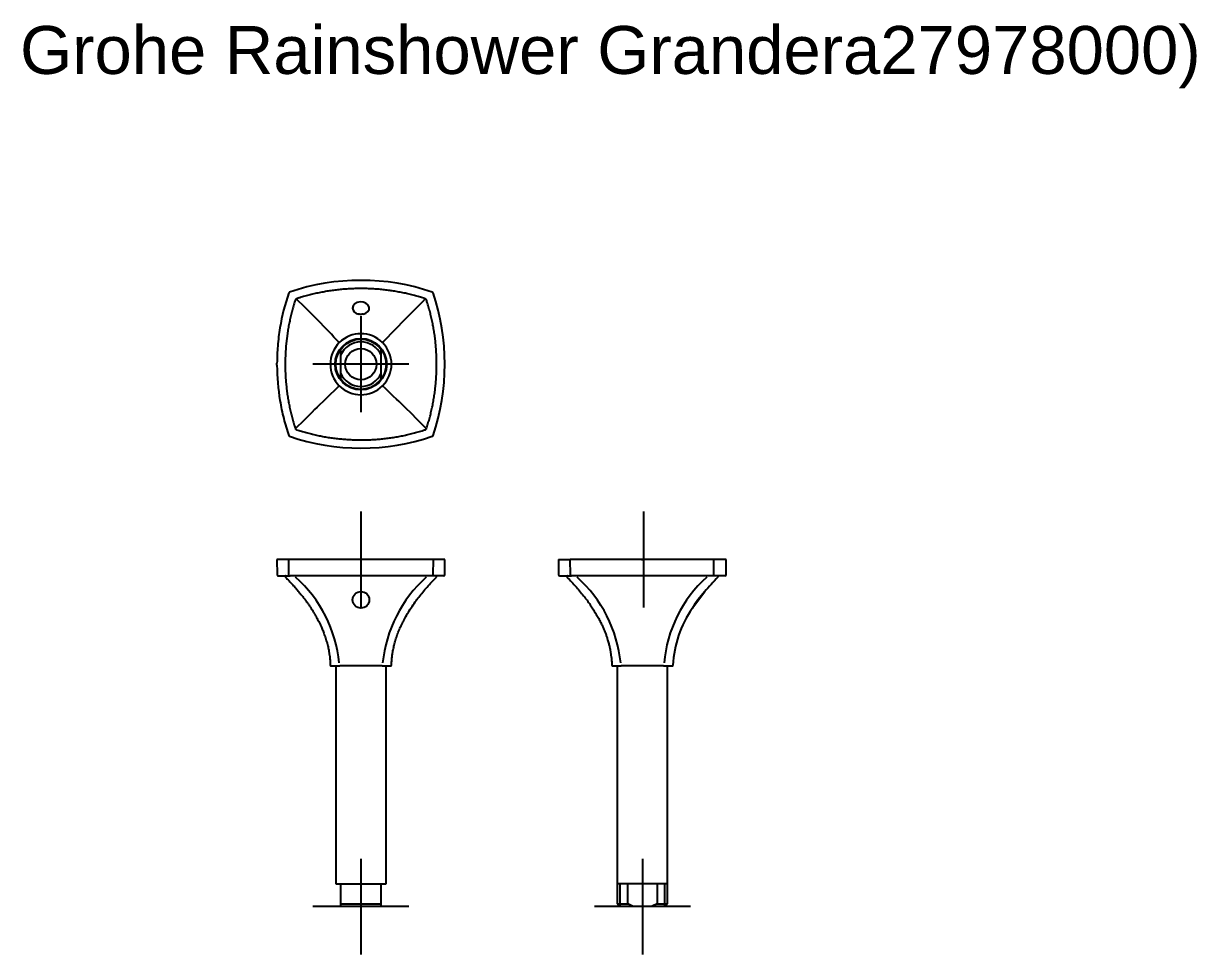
# Model space of a CAD drawing. Header units: millimetres. Extents: x -60 to 7633, y -2614 to 2146.
# Drawn here: x 5839.9 to 6329, y -957.4 to -568.9 of the extents above; entities that cross this region are included whole.
import ezdxf
from ezdxf.enums import TextEntityAlignment as Align
from ezdxf.lldxf.tags import DXFTag

# ---------------------------------------------------------------- set-up
doc = ezdxf.new("R2010")
doc.units = ezdxf.units.MM
doc.layers.get('0').update_dxf_attribs({"color": 250})
doc.styles.add('SEACAD_arial_ttf', font='arial.ttf')
tags = doc.linetypes.add('CENTER2', pattern=[28.575, 19.05, -3.175, 3.175, -3.175]).pattern_tags.tags
tags[10:11] = [DXFTag(74, 4), DXFTag(75, 0), DXFTag(340, '0'), DXFTag(46, 0.0), DXFTag(50, 0.0), DXFTag(44, 0.0), DXFTag(45, 0.0)]
tags[8:9] = [DXFTag(74, 4), DXFTag(75, 0), DXFTag(340, '0'), DXFTag(46, 0.0), DXFTag(50, 0.0), DXFTag(44, 0.0), DXFTag(45, 0.0)]
tags[6:7] = [DXFTag(74, 4), DXFTag(75, 0), DXFTag(340, '0'), DXFTag(46, 0.0), DXFTag(50, 0.0), DXFTag(44, 0.0), DXFTag(45, 0.0)]
tags[4:5] = [DXFTag(74, 4), DXFTag(75, 0), DXFTag(340, '0'), DXFTag(46, 0.0), DXFTag(50, 0.0), DXFTag(44, 0.0), DXFTag(45, 0.0)]

msp = doc.modelspace()

# ---------------------------------------------------------------- linework, layer by layer
at = {"linetype": 'Continuous'}
for p, q in [((5977.14, -687.68), (5977.14, -687.94)), ((5984.04, -687.94), (5984.04, -687.68)), ((5972.09, -704.93), (5972.09, -707.33)), ((5972.09, -707.33), (5972.09, -714.78)), ((5989.09, -707.33), (5989.09, -704.93)), ((5989.09, -714.78), (5989.09, -707.33)), ((5945.6, -711.48), (5945.6, -710.63)), ((5972.09, -714.78), (5972.09, -717.19)), ((5989.09, -717.19), (5989.09, -714.78)), ((5950.51, -792.56), (5945.6, -792.56)), ((5945.6, -792.56), (5945.65, -798.86)), ((5950.55, -798.86), (5950.51, -792.56)), ((5950.82, -792.56), (5950.51, -792.56)), ((6010.37, -792.56), (5950.82, -792.56)), ((6010.68, -792.56), (6010.37, -792.56)), ((6010.68, -792.56), (6010.64, -798.86)), ((6015.59, -792.56), (6010.68, -792.56)), ((6015.54, -798.86), (6015.59, -792.56)), ((6062.98, -792.56), (6067.89, -792.56)), ((6062.98, -792.56), (6063.03, -798.86)), ((6067.93, -798.86), (6067.89, -792.56)), ((6068.2, -792.56), (6067.89, -792.56)), ((6097.55, -792.56), (6068.2, -792.56)), ((6097.55, -792.56), (6098.4, -792.56)), ((6127.75, -792.56), (6098.4, -792.56)), ((6127.71, -798.86), (6127.75, -792.56)), ((6128.06, -792.56), (6127.75, -792.56)), ((6132.97, -792.56), (6128.06, -792.56)), ((6132.92, -798.86), (6132.97, -792.56)), ((5946.15, -799.36), (5951.03, -799.36)), ((6010.17, -799.36), (5951.03, -799.36)), ((6015.04, -799.36), (6010.17, -799.36)), ((6063.53, -799.36), (6068.4, -799.36)), ((6127.54, -799.36), (6068.4, -799.36)), ((6132.42, -799.36), (6127.54, -799.36)), ((6118.97, -812.52), (6123.95, -805.91)), ((5968.14, -836.94), (5971.79, -836.94)), ((5970.09, -836.94), (5970.09, -927.86)), ((5989.4, -836.94), (5971.79, -836.94)), ((5989.4, -836.94), (5993.05, -836.94)), ((5991.09, -927.86), (5991.09, -836.94)), ((6085.52, -836.94), (6089.17, -836.94)), ((6087.47, -836.94), (6087.47, -927.86)), ((6106.78, -836.94), (6089.17, -836.94)), ((6106.78, -836.94), (6110.43, -836.94)), ((6108.47, -927.86), (6108.47, -836.94)), ((5970.09, -927.86), (5991.09, -927.86)), ((5972.09, -927.86), (5972.09, -936.16)), ((5989.09, -936.16), (5989.09, -927.86)), ((6108.47, -927.86), (6087.47, -927.86)), ((6087.49, -927.86), (6087.49, -936.16)), ((6088.66, -937.32), (6088.66, -927.86)), ((6091.84, -936.16), (6091.84, -927.86)), ((6104.1, -927.86), (6104.1, -936.16)), ((6107.29, -937.32), (6107.29, -927.86)), ((6108.45, -936.16), (6108.45, -927.86)), ((5972.09, -936.16), (5989.09, -936.16)), ((5972.09, -936.16), (5972.09, -937.36)), ((5989.09, -937.36), (5972.09, -937.36)), ((5989.09, -937.36), (5989.09, -936.16)), ((6087.49, -936.16), (6091.84, -936.16)), ((6087.49, -936.16), (6088.69, -937.36)), ((6094.25, -937.36), (6088.69, -937.36)), ((6101.7, -937.36), (6094.25, -937.36)), ((6107.25, -937.36), (6101.7, -937.36)), ((6104.1, -936.16), (6108.45, -936.16)), ((6107.25, -937.36), (6108.45, -936.16))]:
    msp.add_line(p, q, dxfattribs=at)
at = {"linetype": 'CENTER2'}
for p, q in [((5980.59, -691.06), (5980.59, -731.06)), ((6000.59, -711.06), (5960.59, -711.06)), ((5980.6, -772.56), (5980.6, -812.56)), ((6098.4, -772.56), (6098.4, -812.56)), ((6000.6, -792.56), (5960.6, -792.56)), ((6118.4, -792.56), (6078.4, -792.56)), ((5980.59, -917.36), (5980.59, -957.36)), ((6097.97, -917.36), (6097.97, -957.36)), ((6000.59, -937.36), (5960.59, -937.36)), ((6117.97, -937.36), (6077.97, -937.36))]:
    msp.add_line(p, q, dxfattribs=at)
at = {"linetype": 'Continuous'}
for centre, radius in [((5980.59, -711.06), 10.75), ((5980.59, -711.06), 10.5), ((5980.59, -711.06), 6.5), ((5980.59, -809.36), 3.45)]:
    msp.add_circle(centre, radius, dxfattribs=at)
for centre, radius, start, end in [((5460.41, -1184.04), 702.57, 43.32015, 45.3938), ((6500.41, -1183.68), 702.06, 134.60548, 136.68064), ((5980.59, -711.07), 12.76, 45.0439, 134.9561), ((5980.61, -711.06), 12.76, 135.0452, 224.9561), ((5980.59, -711.06), 10.48, 35.7995, 144.2005), ((5980.59, -711.06), 9.28, 23.6592, 156.3408), ((5980.58, -711.06), 12.76, 315.0439, 44.9548), ((5980.59, -711.06), 9.28, 203.6592, 336.3408), ((5980.59, -711.06), 10.48, 215.7995, 324.2005), ((6453.57, -1231.24), 702.57, 133.32015, 135.3938), ((5980.59, -711.04), 12.76, 225.0452, 314.9548), ((5517.57, -1221.05), 688.33, 44.58478, 46.70134), ((5946.15, -798.86), 0.5, 180.8444, 270), ((5949.32, -799.66), 0.3, 90, 225.7279), ((5915.95, -841.41), 55.9, 5.8684, 47.9684), ((6045.46, -841.53), 56.13, 132.1225, 174.0407), ((6011.87, -799.66), 0.3, 314.5038, 90), ((6015.04, -798.86), 0.5, 270, 359.8523), ((6063.53, -798.86), 0.5, 180.8455, 270), ((6066.7, -799.66), 0.3, 90, 225.728), ((6033.33, -841.41), 55.9, 5.869, 47.9683), ((6161.42, -840.39), 54.61, 132.1269, 175.0668), ((6193.74, -864.15), 90.89, 135.0005, 140.2656), ((6129.25, -799.66), 0.3, 314.5038, 90), ((6132.42, -798.86), 0.5, 270, 359.8523), ((6152.36, -832.49), 38.9, 137.1574, 149.7942), ((6155.48, -838.55), 44.79, 145.0961, 177.5696), ((5968.14, -836.64), 0.3, 181.7583, 270), ((5993.05, -836.64), 0.3, 270, 358.9911), ((6085.52, -836.64), 0.3, 181.7584, 270), ((6110.43, -836.64), 0.3, 270, 358.9914)]:
    msp.add_arc(centre, radius, start, end, dxfattribs=at)
for start_param, end_param in [(1.839856, 6.283185), (0, 1.300124)]:
    msp.add_ellipse((5980.59, -687.68), major_axis=(-3.45, 0), ratio=0.753554, start_param=start_param, end_param=end_param, dxfattribs=at)
for points in [[(6010.37, -680.97), (5991.22, -674.42), (5969.98, -674.42), (5950.82, -680.97)], [(5950.82, -680.97), (5950.68, -681.02), (5950.56, -681.14), (5950.51, -681.28)], [(6010.68, -681.28), (6010.63, -681.14), (6010.52, -681.02), (6010.37, -680.97)], [(6010.68, -740.83), (6017.23, -721.68), (6017.23, -700.44), (6010.68, -681.28)], [(5950.51, -740.83), (5950.56, -740.98), (5950.68, -741.09), (5950.82, -741.14)], [(5950.82, -741.14), (5969.98, -747.69), (5991.22, -747.69), (6010.37, -741.14)], [(6010.37, -741.14), (6010.52, -741.09), (6010.63, -740.98), (6010.68, -740.83)], [(6094.25, -937.36), (6093.41, -937.02), (6092.62, -936.61), (6091.84, -936.16)], [(6104.1, -936.16), (6103.33, -936.61), (6102.53, -937.03), (6101.7, -937.36)]]:
    msp.add_open_spline(points, degree=3, dxfattribs=at)
for points, knots in [([(6007.44, -683.73), (6006.7, -683.49), (6005.46, -683.1), (6003.37, -682.5), (6001.28, -681.96), (5999.12, -681.46), (5996.96, -681.02), (5994.78, -680.63), (5992.59, -680.3), (5990.39, -680.02), (5988.18, -679.8), (5985.95, -679.63), (5983.72, -679.53), (5981.48, -679.48), (5979.23, -679.48), (5976.99, -679.55), (5974.75, -679.67), (5972.52, -679.84), (5970.3, -680.08), (5968.09, -680.37), (5965.89, -680.72), (5963.7, -681.12), (5961.53, -681.58), (5959.37, -682.1), (5957.25, -682.66), (5955.33, -683.23), (5954.25, -683.57), (5953.75, -683.73)], [0, 0, 0, 0, 0.038817, 0.077161, 0.117567, 0.157992, 0.198454, 0.238965, 0.27954, 0.320191, 0.360931, 0.401772, 0.442727, 0.483807, 0.525007, 0.566094, 0.607116, 0.648098, 0.689031, 0.729906, 0.770715, 0.811449, 0.852103, 0.892671, 0.933146, 0.973513, 1, 1, 1, 1]), ([(5950.51, -681.28), (5948.88, -686.05), (5947.66, -690.91), (5946.64, -697.12), (5946.45, -698.39), (5946.14, -700.93), (5946.01, -702.2), (5945.71, -705.85), (5945.61, -708.24), (5945.6, -710.63)], [0, 0, 0, 0, 0.503255, 0.503255, 0.631116, 0.631116, 0.758976, 0.758976, 1, 1, 1, 1]), ([(5953.27, -684.21), (5953.04, -684.93), (5952.65, -686.16), (5952.05, -688.25), (5951.51, -690.34), (5951.01, -692.49), (5950.56, -694.65), (5950.17, -696.83), (5949.84, -699.02), (5949.56, -701.22), (5949.34, -703.43), (5949.18, -705.66), (5949.07, -707.89), (5949.01, -710.13), (5949.02, -712.38), (5949.08, -714.62), (5949.2, -716.86), (5949.38, -719.09), (5949.61, -721.31), (5949.9, -723.52), (5950.25, -725.73), (5950.65, -727.91), (5951.11, -730.08), (5951.63, -732.24), (5952.19, -734.36), (5952.76, -736.29), (5953.1, -737.39), (5953.27, -737.9)], [0, 0, 0, 0, 0.038088, 0.076432, 0.116836, 0.157261, 0.197722, 0.238234, 0.278809, 0.31946, 0.3602, 0.40104, 0.441992, 0.483069, 0.524265, 0.565354, 0.606377, 0.64736, 0.688294, 0.72917, 0.769981, 0.810717, 0.851373, 0.891942, 0.932419, 0.972789, 1, 1, 1, 1]), ([(5953.75, -683.74), (5953.73, -683.74), (5953.66, -683.76), (5953.52, -683.85), (5953.38, -683.99), (5953.3, -684.12), (5953.28, -684.2), (5953.28, -684.21)], [0, 0, 0, 0, 0.075868, 0.35259, 0.65629, 0.940241, 1, 1, 1, 1]), ([(6007.91, -684.21), (6007.91, -684.19), (6007.89, -684.12), (6007.81, -683.98), (6007.66, -683.84), (6007.53, -683.76), (6007.46, -683.74), (6007.44, -683.74)], [0, 0, 0, 0, 0.075292, 0.352084, 0.655862, 0.939826, 1, 1, 1, 1]), ([(6007.92, -737.91), (6008.16, -737.16), (6008.55, -735.92), (6009.15, -733.82), (6009.69, -731.73), (6010.19, -729.58), (6010.64, -727.41), (6011.02, -725.24), (6011.36, -723.05), (6011.63, -720.84), (6011.85, -718.63), (6012.02, -716.41), (6012.12, -714.17), (6012.18, -711.93), (6012.17, -709.69), (6012.11, -707.44), (6011.98, -705.21), (6011.81, -702.98), (6011.57, -700.75), (6011.28, -698.54), (6010.93, -696.34), (6010.53, -694.15), (6010.07, -691.98), (6009.55, -689.83), (6008.99, -687.7), (6008.42, -685.79), (6008.08, -684.71), (6007.92, -684.21)], [0, 0, 0, 0, 0.038956, 0.077301, 0.117707, 0.158132, 0.198594, 0.239105, 0.27968, 0.320331, 0.361071, 0.401912, 0.442867, 0.483948, 0.525149, 0.566235, 0.607257, 0.648239, 0.689172, 0.730046, 0.770855, 0.811589, 0.852243, 0.892809, 0.933284, 0.973651, 1, 1, 1, 1]), ([(5979.82, -690.2), (5979.75, -690.19), (5979.57, -690.17), (5979.38, -690.13), (5979.26, -690.1), (5979.26, -690.1)], [0, 0, 0, 0, 0.0413061, 0.1208706, 0.1230155, 0.1230155, 0.1230155, 0.1230155]), ([(5981.51, -690.18), (5981.42, -690.2), (5981.19, -690.23), (5980.83, -690.25), (5980.42, -690.26), (5980.07, -690.23), (5979.89, -690.21), (5979.82, -690.2)], [0.7362709, 0.7362709, 0.7362709, 0.7362709, 0.779938, 0.843991, 0.907442, 0.9700401, 1, 1, 1, 1]), ([(5945.6, -711.48), (5945.62, -716.41), (5946.03, -721.32), (5947.05, -727.48), (5947.28, -728.74), (5947.8, -731.24), (5948.09, -732.48), (5949.01, -736.12), (5949.71, -738.49), (5950.51, -740.83)], [0, 0, 0, 0, 0.497024, 0.497024, 0.624814, 0.624814, 0.752604, 0.752604, 1, 1, 1, 1]), ([(5953.28, -737.9), (5953.28, -737.92), (5953.3, -737.99), (5953.38, -738.13), (5953.52, -738.27), (5953.66, -738.35), (5953.73, -738.37), (5953.75, -738.37)], [0, 0, 0, 0, 0.075169, 0.352013, 0.655888, 0.939935, 1, 1, 1, 1]), ([(5953.75, -738.38), (5954.49, -738.62), (5955.73, -739.01), (5957.83, -739.61), (5959.92, -740.15), (5962.07, -740.65), (5964.24, -741.1), (5966.41, -741.49), (5968.6, -741.82), (5970.81, -742.09), (5973.02, -742.31), (5975.24, -742.48), (5977.48, -742.59), (5979.72, -742.64), (5981.97, -742.63), (5984.21, -742.57), (5986.45, -742.45), (5988.68, -742.27), (5990.9, -742.03), (5993.11, -741.74), (5995.31, -741.39), (5997.5, -740.99), (5999.67, -740.53), (6001.83, -740.01), (6003.95, -739.45), (6005.86, -738.88), (6006.94, -738.54), (6007.44, -738.38)], [0, 0, 0, 0, 0.038957, 0.077302, 0.117707, 0.158133, 0.198594, 0.239105, 0.27968, 0.320331, 0.361071, 0.401912, 0.442867, 0.483948, 0.525149, 0.566235, 0.607257, 0.648239, 0.689172, 0.730046, 0.770855, 0.811589, 0.852243, 0.892809, 0.933284, 0.973651, 1, 1, 1, 1]), ([(6007.44, -738.37), (6007.46, -738.37), (6007.53, -738.35), (6007.67, -738.27), (6007.81, -738.13), (6007.89, -737.99), (6007.91, -737.92), (6007.91, -737.9)], [0, 0, 0, 0, 0.07523, 0.352101, 0.655966, 0.940011, 1, 1, 1, 1]), ([(5949.11, -799.88), (5949.66, -800.44), (5950.62, -801.41), (5952.13, -803.03), (5953.5, -804.58), (5954.73, -806.03), (5955.81, -807.36), (5956.77, -808.59), (5957.61, -809.71), (5958.4, -810.81), (5959.13, -811.87), (5959.79, -812.86), (5960.3, -813.66), (5960.69, -814.29), (5961, -814.8), (5961.23, -815.19), (5961.41, -815.49), (5961.59, -815.81), (5961.84, -816.23), (5962.17, -816.83), (5962.58, -817.59), (5963.05, -818.51), (5963.59, -819.6), (5964.19, -820.92), (5964.85, -822.48), (5965.53, -824.29), (5966.19, -826.31), (5966.75, -828.37), (5967.19, -830.43), (5967.52, -832.45), (5967.76, -834.58), (5967.81, -835.89), (5967.83, -836.65)], [0, 0, 0, 0, 0.050962, 0.104595, 0.153685, 0.198465, 0.239146, 0.275916, 0.308941, 0.33837, 0.372232, 0.400182, 0.422425, 0.439378, 0.453242, 0.464523, 0.471311, 0.478566, 0.490197, 0.506263, 0.526677, 0.551331, 0.580105, 0.612863, 0.654112, 0.699998, 0.750354, 0.805054, 0.851042, 0.899685, 0.951037, 1, 1, 1, 1]), ([(5993.35, -836.65), (5993.37, -836.18), (5993.4, -835.28), (5993.53, -833.7), (5993.74, -831.98), (5994.05, -830.14), (5994.49, -828.19), (5995.05, -826.13), (5995.77, -823.96), (5996.62, -821.77), (5997.6, -819.57), (5998.72, -817.35), (6000.02, -815.04), (6001.52, -812.65), (6003.09, -810.36), (6004.72, -808.18), (6006.38, -806.11), (6008.18, -804.01), (6010.13, -801.87), (6011.37, -800.6), (6012.08, -799.88)], [0, 0, 0, 0, 0.030494, 0.068874, 0.110024, 0.154068, 0.20117, 0.251526, 0.305376, 0.363001, 0.418103, 0.476756, 0.539249, 0.605898, 0.677046, 0.736343, 0.798833, 0.864712, 0.934187, 1, 1, 1, 1]), ([(6066.49, -799.88), (6067.21, -800.62), (6068.46, -801.89), (6070.41, -804.03), (6072.18, -806.1), (6073.78, -808.09), (6075.2, -809.99), (6076.47, -811.79), (6077.65, -813.59), (6078.74, -815.38), (6079.73, -817.14), (6080.58, -818.78), (6081.29, -820.29), (6081.9, -821.68), (6082.44, -823.02), (6082.9, -824.28), (6083.29, -825.45), (6083.6, -826.46), (6083.84, -827.3), (6084.03, -828.05), (6084.16, -828.56), (6084.23, -828.89), (6084.28, -829.08), (6084.34, -829.36), (6084.43, -829.81), (6084.57, -830.47), (6084.72, -831.36), (6084.89, -832.46), (6085.04, -833.74), (6085.17, -835.19), (6085.2, -836.11), (6085.21, -836.65)], [0, 0, 0, 0, 0.06696, 0.136345, 0.201, 0.261218, 0.317269, 0.369405, 0.417853, 0.469991, 0.517687, 0.561199, 0.600751, 0.636535, 0.668714, 0.702758, 0.731994, 0.75657, 0.777153, 0.79431, 0.811014, 0.814375, 0.818411, 0.825111, 0.834519, 0.851245, 0.872711, 0.89887, 0.929681, 0.965125, 1, 1, 1, 1])]:
    msp.add_open_spline(points, degree=3, knots=knots, dxfattribs=at)

# ---------------------------------------------------------------- texts
at = {"style": 'SEACAD_arial_ttf'}
msp.add_text('Grohe Rainshower Grandera27978000)', height=20, dxfattribs=at).set_placement((5838.47, -569.94), align=Align.TOP_LEFT)

doc.saveas('drawing.dxf')
